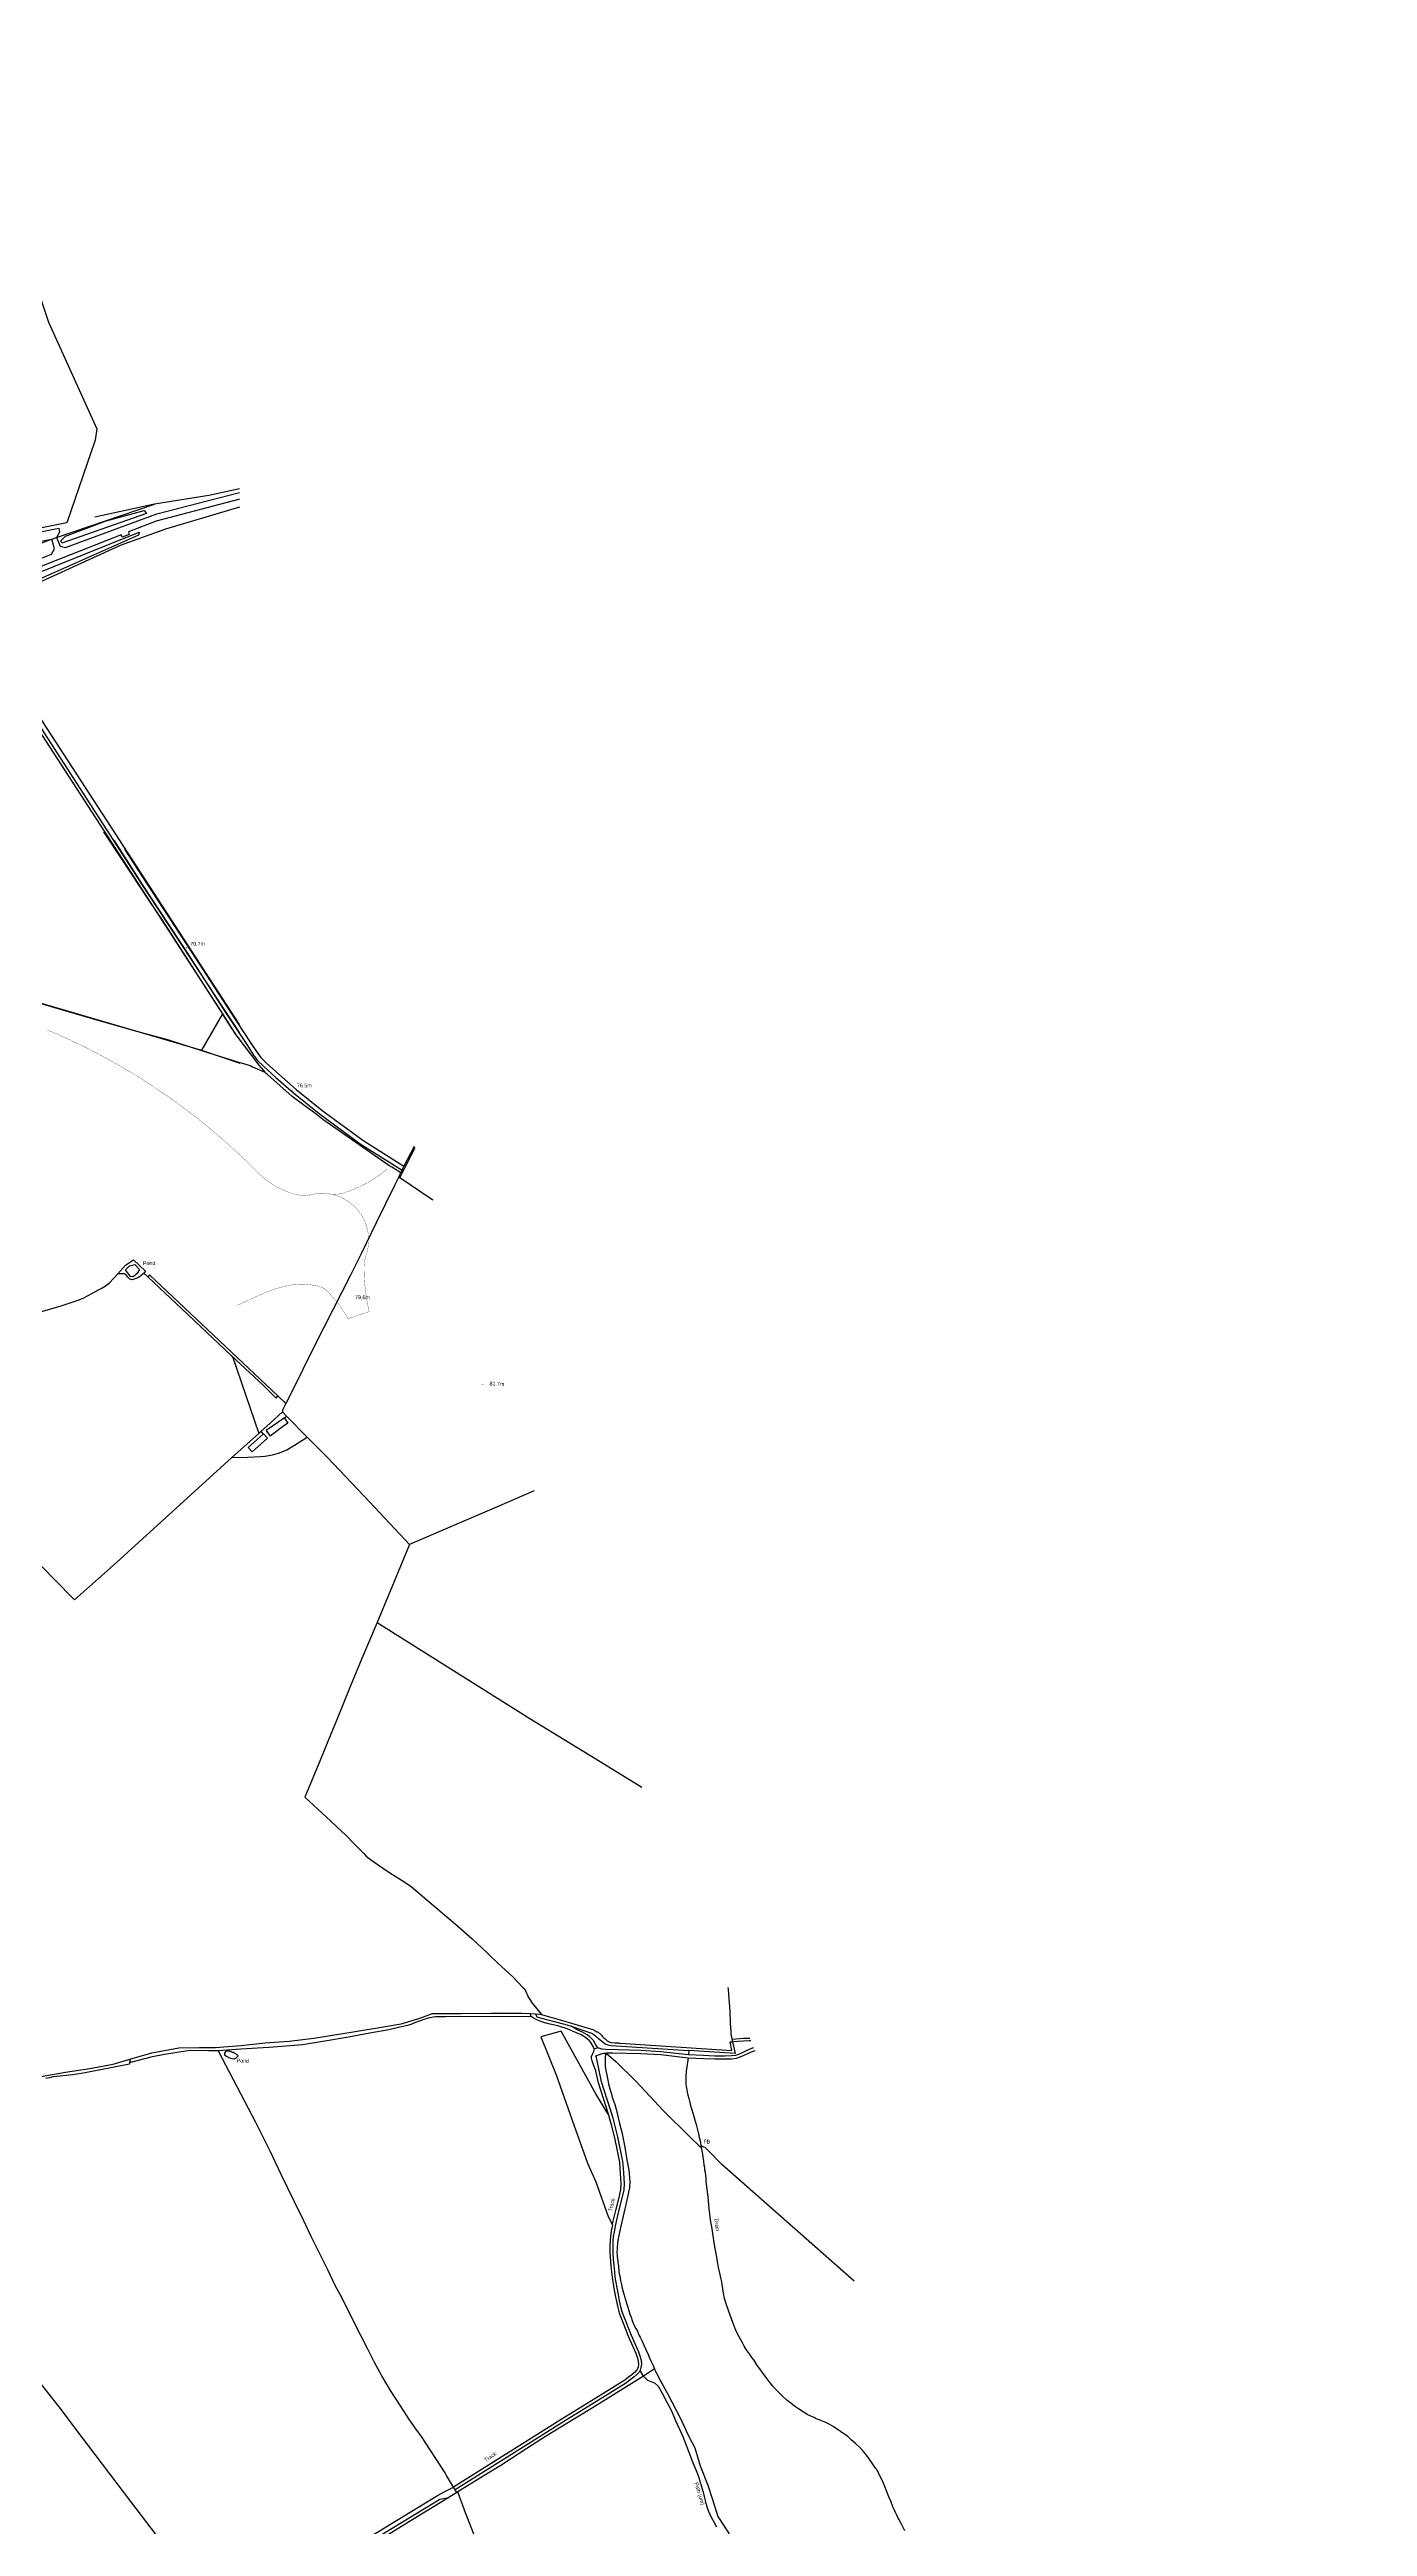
# Model space of a CAD drawing. Header units: millimetres. Extents: x 111502 to 977541, y 8702 to 1044108.
# Drawn here: x 489569 to 490609, y 241929 to 243882 of the extents above; entities that cross this region are included whole.
import ezdxf

# ---------------------------------------------------------------- set-up
doc = ezdxf.new("R2010")
doc.units = ezdxf.units.MM
doc.header["$LTSCALE"] = 0.25
doc.linetypes.add('DASHED2', pattern=[9.525, 6.35, -3.175])
doc.layers.add('E HVSS As Laid HV', color=10, linetype='Continuous')
doc.layers.add('X HVSS Site Background', color=8, linetype='Continuous')
doc.styles.add('OS Master Map$1$Standard', font='txt')

# ---------------------------------------------------------------- blocks, each defined once
blk = doc.blocks.new('Gas OS')
at = {"layer": 'X HVSS Site Background'}
for points in [[(1209, 0.4), (1195.2, -99.3), (1193.5, -134.8), (1187.7, -170.4), (1180.5, -202.6), (1171.2, -231.6), (1162.9, -251.8), (1146.9, -279.5), (1175.1, -274.6), (1219.8, -263.4), (1282.6, -242.1), (1301.4, -235.2), (1219.1, -250.5), (1218, -244), (1308.5, -225.9), (1309, -229), (1306.5, -233.3), (1383.7, -207), (1336.8, -217.2)], [(1281.7, 0.4), (1288.5, -27.8), (1300.1, -63.5), (1338.4, -147.5), (1337.1, -156.6), (1314.7, -221.8), (1215.2, -241.4), (1162.9, -251.8)], [(1450.8, -194.8), (1426.7, -200.1), (1383.7, -207)], [(1450.8, -209.3), (1392.5, -226.8), (1356.7, -239.7), (1267.1, -280.7), (1262.5, -282.7), (1259.4, -284.1), (1254.5, -275.8), (1249.1, -274), (1201.6, -291.3), (1167.1, -299.2), (1138.3, -303.4), (1131.4, -306.1), (1126.3, -320.8), (1188.8, -310.4), (1233.8, -295.2), (1259.4, -284.1), (1268.2, -295.7), (1268.9, -299.3), (1265.9, -303.5), (1254, -312.5), (1252.7, -317), (1256.2, -314.4)], [(1450.8, -203.3), (1450.1, -203.4), (1385, -220.5), (1363.2, -228.9), (1363.9, -230.9), (1358.3, -233.1), (1357.6, -231.1), (1258.8, -270.1), (1249.1, -274)], [(1301.4, -235.2), (1302.8, -234.7), (1306.5, -233.3), (1309.4, -240), (1313.7, -241.1), (1385.6, -214.5), (1450.8, -197.7)], [(1167.5, -301.4), (1131.4, -306.1), (1129.3, -306.4), (1127.1, -306.6), (1131.9, -295.8), (1134.2, -295.5), (1138.8, -295.1), (1140.5, -297.3), (1190.7, -287.8), (1239.2, -271.6), (1302.7, -246.4), (1304.9, -242.2), (1302.8, -234.7)], [(1450.9, -617.2), (1261.2, -326), (1256.2, -314.4), (1269.3, -304.9)], [(1450.9, -623.6), (1374.1, -506.8), (1258.3, -327.8), (1252.7, -317), (1249.6, -319.2), (1437.4, -608.7)], [(874.8, -661.7), (905.5, -635.1), (938.1, -602.5), (960.4, -577.6), (1007.7, -517.9), (1085.1, -539.2), (1420.9, -637.6), (1451, -647.7)], [(1451, -629), (1448, -625.2), (1437.4, -608.7), (1420.9, -637.6)]]:
    blk.add_lwpolyline(points, dxfattribs=at)
for points in [[(1377.5, -214.4), (1310.8, -237.8), (1310, -236), (1313.7, -232.2), (1345.6, -220.1), (1375.7, -212.1)], [(1259.7, -274.1), (1371.6, -229), (1371.2, -231.5), (1262.4, -279.9)]]:
    blk.add_lwpolyline(points, close=True, dxfattribs=at)
at = {"layer": 'X HVSS Site Background', "const_width": 0.2, "flags": 128}
for points in [[(1299.2, -621.5), (1304, -623.5), (1309.2, -625.8), (1313.8, -627.9), (1317.4, -629.5), (1320.9, -631.2), (1326.3, -633.8), (1329.6, -635.4), (1334, -637.7), (1337.9, -639.7), (1341.9, -641.8), (1345.8, -643.9), (1351.2, -646.9), (1356.3, -649.7), (1360.6, -652.3), (1364.9, -654.8), (1369.9, -657.8), (1371.5, -658.9), (1375.3, -661.2), (1378.1, -663.1), (1380.6, -664.6), (1383.7, -666.7), (1385.8, -668.1), (1388.4, -669.9), (1391.1, -671.7), (1395.1, -674.5), (1398.8, -677.1), (1402.8, -680), (1406.7, -682.9), (1412, -686.9), (1415.4, -689.5), (1419.1, -692.4), (1424, -696.4), (1428.7, -700.2), (1432.9, -703.8), (1437.2, -707.5), (1442.4, -712.1), (1447.7, -716.9), (1452, -720.9), (1456.2, -724.9), (1460.2, -728.8), (1464.8, -733.4), (1465.8, -734.4), (1467.3, -735.9), (1468.5, -736.9), (1469.8, -738), (1471.7, -739.6), (1473.5, -740.9), (1475.3, -742.2), (1478, -743.9), (1480.4, -745.3), (1482.1, -746.2), (1484.3, -747.2), (1486.4, -748.2), (1488.6, -749.1), (1490.4, -749.7), (1492.8, -750.5), (1494.7, -751.1), (1495.9, -751.4), (1497.7, -751.8), (1498.8, -752), (1499.9, -752.2), (1500.8, -752.3), (1501.4, -752.3), (1502.1, -752.3), (1502.8, -752.3), (1503.4, -752.2), (1503.9, -752.2), (1504.3, -752.1), (1504.8, -752), (1505.1, -752), (1505.6, -751.9), (1506, -751.7), (1506.8, -751.5), (1507.4, -751.4), (1509.2, -751), (1511.2, -750.7), (1512.8, -750.5), (1514.8, -750.4), (1515.9, -750.4), (1517.9, -750.4), (1520, -750.6), (1521.7, -750.8), (1524.6, -751.4)], [(1524.6, -751.4), (1525.5, -751.3), (1526.8, -751.2), (1528, -751.1), (1529.6, -750.8), (1531, -750.5), (1532.5, -750.2), (1533.4, -749.9), (1535.9, -749.1), (1539.4, -747.8), (1541.8, -746.8), (1544.9, -745.5), (1547.1, -744.4), (1549.4, -743.2), (1551.3, -742.2), (1553.3, -741.1), (1557.2, -738.7), (1561, -736.1), (1564.1, -733.8), (1566.9, -731.5), (1567.4, -731.1)], [(1524.6, -751.4), (1524.6, -751.4), (1527.1, -752.1), (1529.2, -752.8), (1531, -753.6), (1533.3, -754.7), (1535.4, -755.9), (1538, -757.7), (1539.9, -759.3), (1541.5, -760.7), (1543.4, -762.7), (1544.7, -764.3), (1546.4, -766.5), (1547.5, -768.3), (1548.5, -770.2), (1549.4, -771.9), (1550.3, -774.2), (1551, -776.2), (1551.7, -778.5), (1552, -780.3), (1552.4, -782.2), (1552.5, -783.8), (1552.6, -785.2), (1552.7, -786.6), (1552.7, -788.1), (1552.6, -789.9), (1552.4, -791.4), (1552.3, -792.6), (1551.8, -795), (1551.4, -796.7), (1550.9, -798.5), (1550.6, -799.3), (1550.2, -800.8), (1549.9, -801.8), (1549.7, -802.9), (1549.5, -804.3), (1549.2, -806.5), (1549, -808.6), (1549, -810.6), (1549.1, -812.7), (1549.1, -814.5), (1549.3, -818.4), (1549.6, -821.6), (1550, -825.6), (1550.5, -829.6), (1551, -833.1), (1551.5, -835.8), (1552.2, -839.5), (1552.9, -842.4), (1553.2, -843.5)]]:
    blk.add_lwpolyline(points, dxfattribs=at)
blk.add_lwpolyline([(1448.9, -838.8), (1453.9, -836.5), (1458.9, -834.1), (1463.5, -832), (1467.1, -830.3), (1469.8, -829.1), (1473.3, -827.7), (1477.1, -826.3), (1481.1, -825.1), (1484.8, -824.1), (1487.7, -823.4), (1491.5, -822.7), (1494.6, -822.2), (1497.3, -822), (1499.8, -821.9), (1502.2, -822), (1505, -822.3), (1507.3, -822.6), (1509.6, -822.8), (1511.2, -823), (1513.5, -823.6), (1514.9, -824.1), (1516.2, -824.7), (1517.4, -825.4), (1518.7, -826.3), (1520.1, -827.6), (1521.9, -829.5), (1523.6, -831.3), (1525.9, -833.9), (1528.4, -836.9), (1530.5, -839.8), (1532.3, -842.3), (1533.6, -844.4), (1535.2, -846.9), (1536.3, -848.8, 0.35914), (1536.9, -849.1), (1553.2, -843.5)], format="xyb", dxfattribs=at)
blk = doc.blocks.new('OS Master Map$1$OSS17')
at = {"color": 8, "true_color": 0x707070, "const_width": 0.375, "flags": 128}
blk.add_lwpolyline([(0.188, 0), (0.181, 0.049), (0.162, 0.094), (0.133, 0.133), (0.094, 0.162), (0.049, 0.181), (0, 0.188), (-0.049, 0.181), (-0.094, 0.162), (-0.133, 0.133), (-0.162, 0.094), (-0.181, 0.049), (-0.188, 0), (-0.181, -0.049), (-0.162, -0.094), (-0.133, -0.133), (-0.094, -0.162), (-0.049, -0.181), (0, -0.188), (0.049, -0.181), (0.094, -0.162), (0.133, -0.133), (0.162, -0.094), (0.181, -0.049), (0.188, 0), (0.181, 0.049)], dxfattribs=at)
blk = doc.blocks.new('OS Master Map$1$OSS5')
at = {"color": 8, "true_color": 0x707070, "const_width": 0.174, "flags": 128}
blk.add_lwpolyline([(-0.5, 0), (0.5, 0)], dxfattribs=at)
blk = doc.blocks.new('OS Master Map$1$OSS15')
at = {"color": 8, "true_color": 0x707070, "const_width": 0.174, "flags": 128}
for points in [[(-0.775, 0), (0.775, 0)], [(0, -0.775), (0, 0.775)]]:
    blk.add_lwpolyline(points, dxfattribs=at)
blk = doc.blocks.new('OS Master Map$1$OSS2')
at = {"color": 8, "true_color": 0x707070, "const_width": 0.174, "flags": 128}
for points in [[(0.707, 0.707), (0, 0), (0.707, -0.707)], [(1.42, 0), (0, 0)]]:
    blk.add_lwpolyline(points, dxfattribs=at)
blk = doc.blocks.new('OS MAP 060722')
at = {"layer": 'X HVSS Site Background', "flags": 128}
for points in [[(801.1, 4138.9), (815.1, 4117.9), (815.1, 4117.9), (836.9, 4084.7), (836.9, 4084.7), (847.4, 4069.3), (847.4, 4069.3), (870.5, 4033.3), (870.5, 4033.3), (886.7, 4008.3), (886.7, 4008.3), (891.9, 4000.2), (891.9, 4000.2), (895, 3995.3)], [(809.3, 4132.2), (831.7, 4097.3), (831.7, 4097.3), (867.6, 4042.6), (867.6, 4042.6), (897.9, 3995.6), (897.9, 3995.6), (914.1, 3971.2), (914.1, 3971.2), (919.5, 3962.9), (919.5, 3962.9), (922.7, 3958.7), (922.7, 3958.7), (927.4, 3954.2), (927.4, 3954.2), (937.1, 3945.2), (937.1, 3945.2), (951.1, 3933.1), (951.1, 3933.1), (971.4, 3916.7), (971.4, 3916.7), (1003.6, 3893), (1003.6, 3893), (1036.6, 3872.1)], [(817.8, 4125.2), (834.5, 4099.1), (834.5, 4099.1), (870.4, 4044.4), (870.4, 4044.4), (900.7, 3997.5), (900.7, 3997.5), (916.9, 3973), (916.9, 3973), (922.3, 3964.9), (922.3, 3964.9), (925.3, 3961), (925.3, 3961), (929.7, 3956.6), (929.7, 3956.6), (939.4, 3947.8), (939.4, 3947.8), (953.2, 3935.7), (953.2, 3935.7), (973.5, 3919.4), (973.5, 3919.4), (1005.6, 3895.8), (1005.6, 3895.8), (1038.1, 3875.2)], [(750.9, 4003.8), (766.9, 3999), (766.9, 3999), (796.8, 3990.4), (796.8, 3990.4), (824.2, 3982.4), (824.2, 3982.4), (851.6, 3975.1), (851.6, 3975.1), (878.5, 3966.5)], [(895, 3995.3), (878.5, 3966.5)], [(895, 3995.3), (905.5, 3978.8), (905.5, 3978.8), (923.7, 3955), (923.7, 3955), (925.5, 3952.9), (925.5, 3952.9), (927.4, 3950.8), (927.4, 3950.8), (928.5, 3949.5)], [(878.5, 3966.5), (906.2, 3957.8), (906.2, 3957.8), (914.3, 3955.4), (914.3, 3955.4), (917.3, 3954.3), (917.3, 3954.3), (918.7, 3953.6), (918.7, 3953.6), (928.5, 3949.5)], [(1035.5, 3870), (1035, 3870.5), (1035, 3870.5), (1029.9, 3873.7), (1029.9, 3873.7), (1028.5, 3874.4), (1028.5, 3874.4), (1026.3, 3875.7), (1026.3, 3875.7), (974.1, 3912.2), (974.1, 3912.2), (967.6, 3917.4), (967.6, 3917.4), (962, 3921.4), (962, 3921.4), (958.2, 3924.2), (958.2, 3924.2), (950.1, 3930.3), (950.1, 3930.3), (930.5, 3947.5), (930.5, 3947.5), (929.6, 3948.3), (929.6, 3948.3), (928.5, 3949.5)], [(1046.6, 3889.7), (1038.5, 3873.7), (1038.5, 3873.7), (1034.8, 3866.4)], [(1046.3, 3890.8), (1038.1, 3875.2)], [(1034, 3866.9), (1030.9, 3860.5), (1030.9, 3860.5), (1016.2, 3830.6), (1016.2, 3830.6), (1004.4, 3806.2), (1004.4, 3806.2), (996.3, 3789.9), (996.3, 3789.9), (967.9, 3734.1), (967.9, 3734.1), (948.9, 3695.7), (948.9, 3695.7), (945.1, 3688.2)], [(1035.5, 3870), (1034, 3866.9)], [(1034, 3866.9), (1034.8, 3866.4)], [(1036.6, 3872.1), (1035.5, 3870)], [(1038.1, 3875.2), (1037.3, 3873.7), (1037.3, 3873.7), (1036.6, 3872.1)], [(1034.8, 3866.4), (1060.9, 3848.8)], [(743.3, 3758), (767.8, 3765.3), (767.8, 3765.3), (782, 3769.8), (782, 3769.8), (785.6, 3771.5), (785.6, 3771.5), (789.2, 3773.4), (789.2, 3773.4), (793.8, 3775.9), (793.8, 3775.9), (798.4, 3778.3), (798.4, 3778.3), (799.4, 3778.8), (799.4, 3778.8), (802.7, 3780.9), (802.7, 3780.9), (805.9, 3783.2), (805.9, 3783.2), (812.5, 3790.4)], [(812.5, 3790.4), (818.6, 3797.1), (818.6, 3797.1), (824.8, 3801.5), (824.8, 3801.5), (834.3, 3792.5), (834.3, 3792.5), (833, 3791)], [(833, 3791), (832.1, 3790.1), (832.1, 3790.1), (830.7, 3788.8), (830.7, 3788.8), (829.1, 3787.7), (829.1, 3787.7), (828.3, 3787.2), (828.3, 3787.2), (826.8, 3786.6), (826.8, 3786.6), (825.3, 3786.1), (825.3, 3786.1), (824.6, 3785.8), (824.6, 3785.8), (823.7, 3785.6), (823.7, 3785.6), (822.8, 3785.8), (822.8, 3785.8), (822, 3786.2), (822, 3786.2), (820.4, 3787.9), (820.4, 3787.9), (818.8, 3789.8), (818.8, 3789.8), (818.6, 3790), (818.6, 3790), (818, 3790.3), (818, 3790.3), (816.3, 3790.3), (816.3, 3790.3), (812.5, 3790.4)], [(825.8, 3797.8), (829.5, 3793.7), (829.5, 3793.7), (829.1, 3793), (829.1, 3793), (828.9, 3792.5), (828.9, 3792.5), (828.1, 3791.1), (828.1, 3791.1), (827.4, 3790.4), (827.4, 3790.4), (826.7, 3789.8), (826.7, 3789.8), (825.9, 3789.1), (825.9, 3789.1), (824.9, 3788.4), (824.9, 3788.4), (824.6, 3788.3), (824.6, 3788.3), (824.1, 3788.1), (824.1, 3788.1), (822.6, 3788.3), (822.6, 3788.3), (818.6, 3793.6), (818.6, 3793.6), (821.7, 3796.6), (821.7, 3796.6), (825.8, 3797.8)], [(833, 3791), (836.1, 3788.1)], [(938.6, 3694.3), (837.4, 3789.6), (837.4, 3789.6), (836.1, 3788.1)], [(836.1, 3788.1), (867.8, 3758.4), (867.8, 3758.4), (902, 3726), (902, 3726), (902.8, 3725.2)], [(902.8, 3725.2), (905.9, 3722.4), (905.9, 3722.4), (927.1, 3702.6), (927.1, 3702.6), (937.3, 3692.5), (937.3, 3692.5), (938.6, 3694.3)], [(902.8, 3725.2), (923.6, 3664.6)], [(945.1, 3688.2), (938.6, 3694.3)], [(925.2, 3666), (932.5, 3672.6), (932.5, 3672.6), (942.4, 3681.5)], [(943.9, 3676.7), (943.6, 3676.5), (943.6, 3676.5), (929.5, 3666.9), (929.5, 3666.9), (932.6, 3662.4)], [(945.1, 3688.2), (942.4, 3682.9), (942.4, 3682.9), (942.4, 3681.5)], [(942.4, 3681.5), (945.9, 3678)], [(943.9, 3676.7), (946.5, 3672.6), (946.5, 3672.6), (942.4, 3669.9)], [(945.9, 3678), (943.9, 3676.7)], [(945.9, 3678), (961.9, 3661.7)], [(902.5, 3645.7), (923.6, 3664.6)], [(902.5, 3645.7), (914.8, 3645.8), (914.8, 3645.8), (919.9, 3646), (919.9, 3646), (924.9, 3646.4), (924.9, 3646.4), (928.3, 3646.6), (928.3, 3646.6), (931.5, 3647.1), (931.5, 3647.1), (935.5, 3647.9), (935.5, 3647.9), (939.3, 3649), (939.3, 3649), (942.7, 3650.3), (942.7, 3650.3), (945.9, 3651.7), (945.9, 3651.7), (951.7, 3655.2), (951.7, 3655.2), (961.9, 3661.7)], [(927.1, 3664.1), (927.3, 3664.3), (927.3, 3664.3), (930.4, 3660.8), (930.4, 3660.8), (918.4, 3650.1), (918.4, 3650.1), (915.3, 3653.6), (915.3, 3653.6), (927.1, 3664.1)], [(923.6, 3664.6), (925.2, 3666)], [(925.2, 3666), (927.1, 3664.1)], [(942.4, 3669.9), (932.6, 3662.4)], [(961.9, 3661.7), (977.8, 3645.6), (977.8, 3645.6), (1011.3, 3610.4), (1011.3, 3610.4), (1042.4, 3577.1)], [(742.3, 3570.1), (762.5, 3549.4), (762.5, 3549.4), (778.3, 3533.3), (778.3, 3533.3), (811.4, 3562.8), (811.4, 3562.8), (902.5, 3645.7)], [(1140.8, 3619.2), (1111, 3606.5), (1111, 3606.5), (1074.2, 3590.7), (1074.2, 3590.7), (1042.4, 3577.1)], [(1042.4, 3577.1), (1016.9, 3515.4)], [(1016.9, 3515.4), (1016.2, 3513.9), (1016.2, 3513.9), (1016.2, 3513.7), (1016.2, 3513.7), (1005, 3487.1), (1005, 3487.1), (996, 3465.5), (996, 3465.5), (984.4, 3436.9), (984.4, 3436.9), (978.5, 3423), (978.5, 3423), (972.4, 3407.6), (972.4, 3407.6), (959.9, 3377.8), (959.9, 3377.8), (980.5, 3358.9), (980.5, 3358.9), (985.1, 3354.5), (985.1, 3354.5), (992.3, 3347.8), (992.3, 3347.8), (999.1, 3340.8), (999.1, 3340.8), (1002.7, 3337), (1002.7, 3337), (1006.4, 3333.3), (1006.4, 3333.3), (1008.4, 3331.4), (1008.4, 3331.4), (1010.6, 3329.5), (1010.6, 3329.5), (1016.9, 3325), (1016.9, 3325), (1027.1, 3318.1), (1027.1, 3318.1), (1038.8, 3310.8), (1038.8, 3310.8), (1043.8, 3307.3), (1043.8, 3307.3), (1056.1, 3296.8), (1056.1, 3296.8), (1078.9, 3277.7), (1078.9, 3277.7), (1091.6, 3266.4), (1091.6, 3266.4), (1103.8, 3255.1), (1103.8, 3255.1), (1106.7, 3252.3), (1106.7, 3252.3), (1115.4, 3244.1), (1115.4, 3244.1), (1123.8, 3236.3), (1123.8, 3236.3), (1132.1, 3227.6), (1132.1, 3227.6), (1133.4, 3226.3), (1133.4, 3226.3), (1134.3, 3224.7), (1134.3, 3224.7), (1134.6, 3224.1), (1134.6, 3224.1), (1134.9, 3223.4), (1134.9, 3223.4), (1135.5, 3221.8), (1135.5, 3221.8), (1135.5, 3221.2), (1135.5, 3221.2), (1139.3, 3215.4), (1139.3, 3215.4), (1146.6, 3206.4)], [(1016.9, 3515.4), (1137.5, 3439.9), (1137.5, 3439.9), (1169.3, 3420.4), (1169.3, 3420.4), (1189.4, 3408), (1189.4, 3408), (1225.8, 3385.7)], [(1293.6, 3227.8), (1293.7, 3226.4), (1293.7, 3226.4), (1294.1, 3222.3), (1294.1, 3222.3), (1294.8, 3212.5), (1294.8, 3212.5), (1295, 3209.4), (1295, 3209.4), (1295.2, 3206.4), (1295.2, 3206.4), (1295.3, 3202.8), (1295.3, 3202.8), (1295.5, 3199.3), (1295.5, 3199.3), (1295.9, 3193.3), (1295.9, 3193.3), (1295.9, 3192.1), (1295.9, 3192.1), (1296, 3190.8), (1296, 3190.8), (1296.4, 3189), (1296.4, 3189), (1296.8, 3186.9)], [(822, 3171.2), (839.3, 3176.3), (839.3, 3176.3), (860.5, 3180.3), (860.5, 3180.3), (876.6, 3180.5), (876.6, 3180.5), (889.6, 3180.4), (889.6, 3180.4), (909.5, 3182), (909.5, 3182), (928.7, 3184), (928.7, 3184), (947.5, 3185.5), (947.5, 3185.5), (967.1, 3187.7), (967.1, 3187.7), (998, 3192.8), (998, 3192.8), (1021.9, 3196.6), (1021.9, 3196.6), (1036, 3199.2), (1036, 3199.2), (1049.9, 3203.4), (1049.9, 3203.4), (1058.6, 3206.5), (1058.6, 3206.5), (1060.4, 3207.2), (1060.4, 3207.2), (1083.2, 3207.2), (1083.2, 3207.2), (1106.8, 3207.5), (1106.8, 3207.5), (1131.2, 3207.5), (1131.2, 3207.5), (1137.7, 3207.2)], [(891.7, 3178.2), (909.5, 3179.4), (909.5, 3179.4), (931.6, 3180.7), (931.6, 3180.7), (951.9, 3182.3), (951.9, 3182.3), (958, 3182.7), (958, 3182.7), (975.8, 3185.8), (975.8, 3185.8), (994.5, 3188.8), (994.5, 3188.8), (1011.3, 3192), (1011.3, 3192), (1026.2, 3194.7), (1026.2, 3194.7), (1038.4, 3197.5), (1038.4, 3197.5), (1041.2, 3198.1), (1041.2, 3198.1), (1043.8, 3198.9), (1043.8, 3198.9), (1047.4, 3200.4), (1047.4, 3200.4), (1051.1, 3201.8), (1051.1, 3201.8), (1054.8, 3203), (1054.8, 3203), (1058.5, 3204.1), (1058.5, 3204.1), (1058.9, 3204.1), (1058.9, 3204.1), (1061.2, 3204.5), (1061.2, 3204.5), (1063.4, 3204.8), (1063.4, 3204.8), (1071, 3204.9), (1071, 3204.9), (1113.8, 3205.1), (1113.8, 3205.1), (1138.4, 3205)], [(1137.7, 3207.2), (1141.5, 3207), (1141.5, 3207), (1141.9, 3207)], [(1138.4, 3205), (1137.7, 3207.2)], [(1188.1, 3179.3), (1187.3, 3181.3), (1187.3, 3181.3), (1185.6, 3184.4), (1185.6, 3184.4), (1184.4, 3185.8), (1184.4, 3185.8), (1182.9, 3187.1), (1182.9, 3187.1), (1181.2, 3188.3), (1181.2, 3188.3), (1177.8, 3190.3), (1177.8, 3190.3), (1174.3, 3191.9), (1174.3, 3191.9), (1166.9, 3195.2), (1166.9, 3195.2), (1159.6, 3197.5), (1159.6, 3197.5), (1155.9, 3198.2), (1155.9, 3198.2), (1152.1, 3199.1), (1152.1, 3199.1), (1149.1, 3199.8), (1149.1, 3199.8), (1146.9, 3200.7), (1146.9, 3200.7), (1142.9, 3202.2), (1142.9, 3202.2), (1140, 3203.8), (1140, 3203.8), (1138.4, 3205)], [(1141.9, 3207), (1145, 3206.6), (1145, 3206.6), (1146.6, 3206.4)], [(1141.9, 3207), (1142.9, 3204.7)], [(1142.9, 3204.7), (1145.6, 3203.9), (1145.6, 3203.9), (1164.7, 3198.9), (1164.7, 3198.9), (1170, 3197.3)], [(1146.6, 3206.4), (1147.3, 3206.3), (1147.3, 3206.3), (1163.2, 3201.8), (1163.2, 3201.8), (1180.9, 3196.5), (1180.9, 3196.5), (1187, 3194.5), (1187, 3194.5), (1189.4, 3193.3), (1189.4, 3193.3), (1190.3, 3192.9), (1190.3, 3192.9), (1190.8, 3192.7), (1190.8, 3192.7), (1191.2, 3192.4), (1191.2, 3192.4), (1191.5, 3192.2), (1191.5, 3192.2), (1192, 3191.8), (1192, 3191.8), (1192.5, 3191.6), (1192.5, 3191.6), (1192.9, 3191.1), (1192.9, 3191.1), (1193.4, 3190.6), (1193.4, 3190.6), (1194, 3190.1), (1194, 3190.1), (1194.5, 3189.5), (1194.5, 3189.5), (1196.1, 3187.7), (1196.1, 3187.7), (1196.9, 3187.2), (1196.9, 3187.2), (1197.6, 3186.5), (1197.6, 3186.5), (1198.5, 3185.7), (1198.5, 3185.7), (1200.5, 3184.6), (1200.5, 3184.6), (1201.3, 3184.4), (1201.3, 3184.4), (1204.4, 3184.1), (1204.4, 3184.1), (1207.3, 3184), (1207.3, 3184), (1207.8, 3183.9), (1207.8, 3183.9), (1208.7, 3183.8), (1208.7, 3183.8), (1296.8, 3178.1), (1296.8, 3178.1), (1295.5, 3184.8), (1295.5, 3184.8), (1297, 3184.9), (1297, 3184.9), (1297.3, 3184.9)], [(1199.4, 3127.8), (1199.3, 3127.9), (1199.3, 3127.9), (1189.4, 3143.8), (1189.4, 3143.8), (1162.1, 3193.4), (1162.1, 3193.4), (1146.2, 3188.9)], [(1146.2, 3188.9), (1158.1, 3158.9), (1158.1, 3158.9), (1170.7, 3123.2), (1170.7, 3123.2), (1182.9, 3089.2), (1182.9, 3089.2), (1189.4, 3074.4), (1189.4, 3074.4), (1199.3, 3047.2), (1199.3, 3047.2), (1202.5, 3040.5)], [(1191.3, 3180.2), (1189.4, 3182.2), (1189.4, 3182.2), (1188.7, 3184), (1188.7, 3184), (1187.7, 3185.9), (1187.7, 3185.9), (1186.1, 3187.6), (1186.1, 3187.6), (1184.5, 3189), (1184.5, 3189), (1182.6, 3190.4), (1182.6, 3190.4), (1179, 3192.5), (1179, 3192.5), (1175.3, 3194.2), (1175.3, 3194.2), (1170, 3197.3)], [(1170, 3197.3), (1186.9, 3191.4), (1186.9, 3191.4), (1189.4, 3189.3), (1189.4, 3189.3), (1190, 3188.9), (1190, 3188.9), (1190.8, 3188.2), (1190.8, 3188.2), (1191.5, 3187.5), (1191.5, 3187.5), (1192.7, 3186.7), (1192.7, 3186.7), (1193.8, 3185.7), (1193.8, 3185.7), (1195.1, 3184.6), (1195.1, 3184.6), (1196.8, 3183.3), (1196.8, 3183.3), (1198.8, 3182.6), (1198.8, 3182.6), (1201.5, 3182.1), (1201.5, 3182.1), (1205.4, 3181.8), (1205.4, 3181.8), (1262.8, 3178.1)], [(1297.3, 3184.9), (1299.2, 3175.7), (1299.2, 3175.7), (1262.8, 3178.1)], [(1296.8, 3186.9), (1306, 3187.7), (1306, 3187.7), (1309.9, 3187.7), (1309.9, 3187.7), (1310.9, 3187.7)], [(1296.8, 3186.9), (1297.3, 3184.9)], [(1311.7, 3185.8), (1310.3, 3185.8), (1310.3, 3185.8), (1297.3, 3184.9)], [(752.1, 3157.7), (771.1, 3161), (771.1, 3161), (790.5, 3163.8), (790.5, 3163.8), (808.8, 3167.4), (808.8, 3167.4), (819.3, 3170.5), (819.3, 3170.5), (821.9, 3171.2), (821.9, 3171.2), (822, 3171.2)], [(822, 3170.5), (821.8, 3167.4), (821.8, 3167.4), (786.8, 3160.5), (786.8, 3160.5), (776.9, 3158.8), (776.9, 3158.8), (761.6, 3157.2), (761.6, 3157.2), (758.7, 3156.6), (758.7, 3156.6), (755.8, 3155.9)], [(822, 3170.5), (822.7, 3168.9), (822.7, 3168.9), (839.8, 3173.3), (839.8, 3173.3), (849.4, 3175.1), (849.4, 3175.1), (865.9, 3177.8), (865.9, 3177.8), (869.9, 3178.3), (869.9, 3178.3), (884.1, 3178.2), (884.1, 3178.2), (891.7, 3178.2)], [(822, 3171.2), (822, 3170.5)], [(1071.8, 2842.9), (1070.5, 2845), (1070.5, 2845), (1051.9, 2873.7), (1051.9, 2873.7), (1047.4, 2879.8), (1047.4, 2879.8), (1042.4, 2886.9), (1042.4, 2886.9), (1035.3, 2897.8), (1035.3, 2897.8), (1027.6, 2909.9), (1027.6, 2909.9), (1020.8, 2921.5), (1020.8, 2921.5), (1014.9, 2932.2), (1014.9, 2932.2), (1009.6, 2942.6), (1009.6, 2942.6), (1004.1, 2953.3), (1004.1, 2953.3), (994.5, 2972.6), (994.5, 2972.6), (989.5, 2982.8), (989.5, 2982.8), (984.2, 2992.4), (984.2, 2992.4), (978.1, 3005.1), (978.1, 3005.1), (972, 3017.3), (972, 3017.3), (965, 3031.5), (965, 3031.5), (958.9, 3044.2), (958.9, 3044.2), (951.5, 3059.3), (951.5, 3059.3), (941.6, 3079.7), (941.6, 3079.7), (932.5, 3098.8), (932.5, 3098.8), (921.2, 3121.2), (921.2, 3121.2), (900.9, 3160.4), (900.9, 3160.4), (891.7, 3178.2)], [(907.3, 3173.8), (906.7, 3174.4), (906.7, 3174.4), (906, 3174.9), (906, 3174.9), (905.5, 3175.4), (905.5, 3175.4), (904.9, 3175.8), (904.9, 3175.8), (904.4, 3176), (904.4, 3176), (904, 3176.4), (904, 3176.4), (903, 3176.6), (903, 3176.6), (900.1, 3177.7), (900.1, 3177.7), (899.4, 3177.6), (899.4, 3177.6), (898.6, 3177.5), (898.6, 3177.5), (898, 3177.4), (898, 3177.4), (897.3, 3177.4), (897.3, 3177.4), (896.5, 3175.9), (896.5, 3175.9), (896.5, 3175.2), (896.5, 3175.2), (896.9, 3174.5), (896.9, 3174.5), (898.1, 3173.7), (898.1, 3173.7), (900.1, 3172.6), (900.1, 3172.6), (902.3, 3171.8), (902.3, 3171.8), (904.4, 3171.4), (904.4, 3171.4), (905.5, 3171.9), (905.5, 3171.9), (906.7, 3173.2), (906.7, 3173.2), (907.3, 3173.8)], [(1199.4, 3127.8), (1191.5, 3152.7), (1191.5, 3152.7), (1189.4, 3162), (1189.4, 3162), (1187.7, 3166.8), (1187.7, 3166.8), (1186.6, 3169.9), (1186.6, 3169.9), (1186.1, 3172), (1186.1, 3172), (1186.1, 3173.3), (1186.1, 3173.3), (1186.7, 3175.1), (1186.7, 3175.1), (1187.8, 3177.2), (1187.8, 3177.2), (1188.1, 3178.3), (1188.1, 3178.3), (1188.1, 3179.3)], [(1191.3, 3180.2), (1189.4, 3179.6), (1189.4, 3179.6), (1188.1, 3179.3)], [(1224.5, 2925.9), (1224.6, 2926.1), (1224.6, 2926.1), (1225.3, 2928.2), (1225.3, 2928.2), (1225.6, 2930.8), (1225.6, 2930.8), (1225.4, 2933.6), (1225.4, 2933.6), (1224.8, 2936.3), (1224.8, 2936.3), (1223.3, 2940.3), (1223.3, 2940.3), (1217.6, 2953.3), (1217.6, 2953.3), (1211.5, 2968.6), (1211.5, 2968.6), (1210.2, 2972), (1210.2, 2972), (1209.2, 2976), (1209.2, 2976), (1208.2, 2980.7), (1208.2, 2980.7), (1207.2, 2985.5), (1207.2, 2985.5), (1206.2, 2991), (1206.2, 2991), (1204.8, 2999.4), (1204.8, 2999.4), (1204.3, 3003.6), (1204.3, 3003.6), (1203.8, 3008.8), (1203.8, 3008.8), (1203.5, 3013.4), (1203.5, 3013.4), (1203.1, 3018.4), (1203.1, 3018.4), (1203.1, 3023.9), (1203.1, 3023.9), (1203.2, 3028.2), (1203.2, 3028.2), (1203.5, 3031.3), (1203.5, 3031.3), (1204.1, 3035.2), (1204.1, 3035.2), (1205.1, 3040.8), (1205.1, 3040.8), (1207.6, 3051.3), (1207.6, 3051.3), (1210.6, 3062.7), (1210.6, 3062.7), (1211.7, 3068.2), (1211.7, 3068.2), (1212, 3072.9), (1212, 3072.9), (1211.5, 3081.5), (1211.5, 3081.5), (1211.2, 3085.2), (1211.2, 3085.2), (1210.8, 3090.5), (1210.8, 3090.5), (1206.8, 3109.9), (1206.8, 3109.9), (1203.1, 3124.7), (1203.1, 3124.7), (1193.9, 3153.3), (1193.9, 3153.3), (1189.9, 3172.5), (1189.9, 3172.5), (1189.5, 3173.8), (1189.5, 3173.8), (1192.4, 3175), (1192.4, 3175), (1194.4, 3175.6), (1194.4, 3175.6), (1195.8, 3175.9), (1195.8, 3175.9), (1197.5, 3176.1)], [(1191.3, 3180.2), (1194.3, 3179.5), (1194.3, 3179.5), (1197.4, 3179.2), (1197.4, 3179.2), (1225.1, 3178.3), (1225.1, 3178.3), (1240.8, 3177.3), (1240.8, 3177.3), (1262.5, 3174.8)], [(1197, 3174.4), (1196.7, 3173), (1196.7, 3173), (1196.7, 3168.5), (1196.7, 3168.5), (1196.9, 3165.6), (1196.9, 3165.6), (1197.4, 3162.2), (1197.4, 3162.2), (1198.1, 3158.8), (1198.1, 3158.8), (1199.5, 3151.8), (1199.5, 3151.8), (1200.5, 3147.8), (1200.5, 3147.8), (1201.7, 3143.8), (1201.7, 3143.8), (1202.4, 3141.4), (1202.4, 3141.4), (1203, 3139.1), (1203, 3139.1), (1204.3, 3135.4), (1204.3, 3135.4), (1205.5, 3131.7), (1205.5, 3131.7), (1206.9, 3126.2), (1206.9, 3126.2), (1208.1, 3120.6), (1208.1, 3120.6), (1209.1, 3116.6), (1209.1, 3116.6), (1210.1, 3112.7), (1210.1, 3112.7), (1211.3, 3107.2), (1211.3, 3107.2), (1212.4, 3101.9), (1212.4, 3101.9), (1214, 3091.9), (1214, 3091.9), (1215.4, 3083.7), (1215.4, 3083.7), (1215.8, 3080.8), (1215.8, 3080.8), (1216.2, 3074.4), (1216.2, 3074.4), (1216.1, 3070.3), (1216.1, 3070.3), (1215.9, 3069.3), (1215.9, 3069.3), (1215.8, 3068.8), (1215.8, 3068.8), (1215.5, 3067.7), (1215.5, 3067.7), (1214.7, 3063.8), (1214.7, 3063.8), (1213.3, 3057.9), (1213.3, 3057.9), (1213, 3056.3), (1213, 3056.3), (1212.3, 3053.3), (1212.3, 3053.3), (1209.1, 3039.5), (1209.1, 3039.5), (1206.8, 3028.5), (1206.8, 3028.5), (1206.7, 3028), (1206.7, 3028), (1206.7, 3027.6), (1206.7, 3027.6), (1206.7, 3027.1), (1206.7, 3027.1), (1206.6, 3026.7), (1206.6, 3026.7), (1206.6, 3026.1), (1206.6, 3026.1), (1206.6, 3025.6), (1206.6, 3025.6), (1206.4, 3023.3), (1206.4, 3023.3), (1206.3, 3022.4), (1206.3, 3022.4), (1206.3, 3022.1), (1206.3, 3022.1), (1206.3, 3021.9), (1206.3, 3021.9), (1206.2, 3021.1), (1206.2, 3021.1), (1206.1, 3019.1), (1206.1, 3019.1), (1206.1, 3018.5), (1206.1, 3018.5), (1206.3, 3016.9), (1206.3, 3016.9), (1206.3, 3016.4), (1206.3, 3016.4), (1206.4, 3015.8), (1206.4, 3015.8), (1206.4, 3015.3), (1206.4, 3015.3), (1206.5, 3014.2), (1206.5, 3014.2), (1206.6, 3013.6), (1206.6, 3013.6), (1206.6, 3013.2), (1206.6, 3013.2), (1206.7, 3012.8), (1206.7, 3012.8), (1206.8, 3011.8), (1206.8, 3011.8), (1206.9, 3010.8), (1206.9, 3010.8), (1207, 3009.9), (1207, 3009.9), (1207.2, 3007.7), (1207.2, 3007.7), (1207.6, 3003.9), (1207.6, 3003.9), (1207.9, 3002), (1207.9, 3002), (1208.3, 3000.3), (1208.3, 3000.3), (1208.7, 2998.5), (1208.7, 2998.5), (1209, 2996.8), (1209, 2996.8), (1209.4, 2994.7), (1209.4, 2994.7), (1210.2, 2990.7), (1210.2, 2990.7), (1211.2, 2986.9), (1211.2, 2986.9), (1211.7, 2985.2), (1211.7, 2985.2), (1212, 2984.1), (1212, 2984.1), (1212.4, 2983), (1212.4, 2983), (1212.8, 2981.8), (1212.8, 2981.8), (1213.1, 2980.6), (1213.1, 2980.6), (1213.9, 2978.1), (1213.9, 2978.1), (1214.7, 2975.6), (1214.7, 2975.6), (1216.3, 2970.2), (1216.3, 2970.2), (1217.2, 2967.7), (1217.2, 2967.7), (1218.1, 2965.1), (1218.1, 2965.1), (1218.9, 2963), (1218.9, 2963), (1219.9, 2960.8), (1219.9, 2960.8), (1221, 2958.8), (1221, 2958.8), (1222.2, 2956.8), (1222.2, 2956.8), (1222.6, 2956), (1222.6, 2956), (1222.9, 2955.1), (1222.9, 2955.1), (1223.6, 2953.5), (1223.6, 2953.5), (1224.3, 2952), (1224.3, 2952), (1225.6, 2949.5), (1225.6, 2949.5), (1226.9, 2947.1), (1226.9, 2947.1), (1229.5, 2941.1), (1229.5, 2941.1), (1230.6, 2938.7), (1230.6, 2938.7), (1231.5, 2936.2), (1231.5, 2936.2), (1233.1, 2933), (1233.1, 2933), (1234.6, 2929.8), (1234.6, 2929.8), (1235.7, 2927)], [(1197, 3174.4), (1197.5, 3176.1)], [(1197.5, 3176.1), (1198.1, 3176.2), (1198.1, 3176.2), (1199.5, 3176.2), (1199.5, 3176.2), (1202.6, 3176.2), (1202.6, 3176.2), (1225, 3175.8), (1225, 3175.8), (1240.6, 3174.8), (1240.6, 3174.8), (1262.2, 3172.3)], [(1197.5, 3176.1), (1205.1, 3169.4), (1205.1, 3169.4), (1221.1, 3153.8), (1221.1, 3153.8), (1242.8, 3130.4), (1242.8, 3130.4), (1263.5, 3109.9), (1263.5, 3109.9), (1271.6, 3102.1)], [(1262.2, 3172.3), (1261.3, 3165.3), (1261.3, 3165.3), (1260.7, 3161.7), (1260.7, 3161.7), (1260.6, 3160.3), (1260.6, 3160.3), (1260.5, 3158.8), (1260.5, 3158.8), (1260.4, 3157.2), (1260.4, 3157.2), (1260.3, 3155.7), (1260.3, 3155.7), (1260.3, 3154.2), (1260.3, 3154.2), (1260.4, 3152.8), (1260.4, 3152.8), (1260.5, 3151.2), (1260.5, 3151.2), (1260.8, 3149.6), (1260.8, 3149.6), (1261.2, 3147.4), (1261.2, 3147.4), (1261.5, 3145.1), (1261.5, 3145.1), (1262.1, 3142.8), (1262.1, 3142.8), (1262.8, 3140.3), (1262.8, 3140.3), (1263.3, 3138.1), (1263.3, 3138.1), (1263.8, 3135.8), (1263.8, 3135.8), (1265.2, 3131.4), (1265.2, 3131.4), (1266.2, 3127.8), (1266.2, 3127.8), (1267.3, 3124.2), (1267.3, 3124.2), (1268.6, 3119.8), (1268.6, 3119.8), (1269.7, 3115.4), (1269.7, 3115.4), (1270.4, 3112.5), (1270.4, 3112.5), (1271, 3109.5), (1271, 3109.5), (1271.6, 3107), (1271.6, 3107), (1272.1, 3104.7), (1272.1, 3104.7), (1272.3, 3103.4), (1272.3, 3103.4), (1272.5, 3102.6)], [(1262.2, 3172.3), (1274.3, 3171.8), (1274.3, 3171.8), (1283.4, 3171.4), (1283.4, 3171.4), (1291.2, 3171.4), (1291.2, 3171.4), (1296.5, 3171.5), (1296.5, 3171.5), (1300.4, 3172), (1300.4, 3172), (1303.2, 3173), (1303.2, 3173), (1306.5, 3174.4), (1306.5, 3174.4), (1309.9, 3176.1), (1309.9, 3176.1), (1313.5, 3177.6), (1313.5, 3177.6), (1315, 3178.2)], [(1262.5, 3174.8), (1274.4, 3174.3), (1274.4, 3174.3), (1283.4, 3173.9), (1283.4, 3173.9), (1291.2, 3173.9), (1291.2, 3173.9), (1296.3, 3174), (1296.3, 3174), (1299.8, 3174.5), (1299.8, 3174.5), (1302.3, 3175.3), (1302.3, 3175.3), (1305.5, 3176.7), (1305.5, 3176.7), (1308.9, 3178.4), (1308.9, 3178.4), (1312.5, 3180), (1312.5, 3180), (1314, 3180.5)], [(1262.8, 3178.1), (1262.5, 3174.8)], [(1202.5, 3040.5), (1202.6, 3041.3), (1202.6, 3041.3), (1205.2, 3051.9), (1205.2, 3051.9), (1208.2, 3063.2), (1208.2, 3063.2), (1209.2, 3068.5), (1209.2, 3068.5), (1209.5, 3072.9), (1209.5, 3072.9), (1209, 3081.4), (1209, 3081.4), (1208.7, 3085), (1208.7, 3085), (1208.3, 3090.1), (1208.3, 3090.1), (1204.3, 3109.3), (1204.3, 3109.3), (1201.8, 3119.4), (1201.8, 3119.4), (1201.1, 3122.1), (1201.1, 3122.1), (1199.4, 3127.8)], [(642.3, 3113.5), (677.2, 3046), (677.2, 3046), (689.8, 3020.4), (689.8, 3020.4), (703.4, 2993.6), (703.4, 2993.6), (711.9, 2976.1), (711.9, 2976.1), (724.3, 2952.7), (724.3, 2952.7), (724.3, 2952.7), (724.3, 2952.7), (735.3, 2937.1), (735.3, 2937.1), (751.2, 2915.7), (751.2, 2915.7), (765.9, 2897.2), (765.9, 2897.2), (783.6, 2873.7), (783.6, 2873.7), (822.4, 2822.6), (822.4, 2822.6), (851.2, 2784.9)], [(1271.6, 3102.4), (1272.5, 3102.6)], [(1271.6, 3102.1), (1271.6, 3102.4)], [(1271.7, 3101.8), (1271.6, 3102.1)], [(1272.6, 3102), (1272.1, 3101.9), (1272.1, 3101.9), (1271.7, 3101.8)], [(1272.5, 3102.6), (1272.5, 3102.6), (1272.5, 3102.6), (1273.4, 3102.8)], [(1272.5, 3102.6), (1272.6, 3102.2), (1272.6, 3102.2), (1272.6, 3102)], [(1273.5, 3102.1), (1272.6, 3102)], [(1433, 2799.4), (1431.2, 2803.1), (1431.2, 2803.1), (1430.1, 2805.1), (1430.1, 2805.1), (1428.7, 2808.1), (1428.7, 2808.1), (1427.9, 2809.4), (1427.9, 2809.4), (1426.9, 2811.7), (1426.9, 2811.7), (1425.8, 2813.9), (1425.8, 2813.9), (1424.7, 2816.2), (1424.7, 2816.2), (1423.6, 2818.4), (1423.6, 2818.4), (1422, 2822.8), (1422, 2822.8), (1420.6, 2826.3), (1420.6, 2826.3), (1416.3, 2837), (1416.3, 2837), (1413.6, 2842.5), (1413.6, 2842.5), (1410.7, 2847.9), (1410.7, 2847.9), (1410, 2848.9), (1410, 2848.9), (1406.9, 2853.5), (1406.9, 2853.5), (1403.7, 2858), (1403.7, 2858), (1400.7, 2861.7), (1400.7, 2861.7), (1397.6, 2865.2), (1397.6, 2865.2), (1394.3, 2868.2), (1394.3, 2868.2), (1390.9, 2871), (1390.9, 2871), (1388.2, 2873.7), (1388.2, 2873.7), (1376.5, 2881.6), (1376.5, 2881.6), (1374.7, 2882.8), (1374.7, 2882.8), (1372.8, 2883.8), (1372.8, 2883.8), (1370.8, 2884.8), (1370.8, 2884.8), (1368.6, 2885.7), (1368.6, 2885.7), (1366.3, 2886.5), (1366.3, 2886.5), (1363.3, 2887.7), (1363.3, 2887.7), (1362.4, 2888.2), (1362.4, 2888.2), (1361.5, 2888.6), (1361.5, 2888.6), (1359, 2889.8), (1359, 2889.8), (1356.5, 2890.9), (1356.5, 2890.9), (1352.9, 2893.1), (1352.9, 2893.1), (1349.3, 2895.5), (1349.3, 2895.5), (1346.2, 2897.6), (1346.2, 2897.6), (1343.2, 2899.9), (1343.2, 2899.9), (1340.1, 2902.5), (1340.1, 2902.5), (1337, 2905.3), (1337, 2905.3), (1334.2, 2907.9), (1334.2, 2907.9), (1331.4, 2910.7), (1331.4, 2910.7), (1329, 2913.4), (1329, 2913.4), (1326.9, 2916.1), (1326.9, 2916.1), (1322.9, 2921.3), (1322.9, 2921.3), (1316.4, 2930.3), (1316.4, 2930.3), (1314, 2934.1), (1314, 2934.1), (1312.5, 2936.1), (1312.5, 2936.1), (1311.1, 2938.1), (1311.1, 2938.1), (1309.5, 2940.3), (1309.5, 2940.3), (1308, 2942.4), (1308, 2942.4), (1306.5, 2944.9), (1306.5, 2944.9), (1305, 2947.6), (1305, 2947.6), (1302.5, 2952.2), (1302.5, 2952.2), (1300.2, 2956.9), (1300.2, 2956.9), (1298.2, 2961.5), (1298.2, 2961.5), (1296.3, 2966.4), (1296.3, 2966.4), (1294.2, 2972.3), (1294.2, 2972.3), (1292.3, 2978.3), (1292.3, 2978.3), (1291, 2982.5), (1291, 2982.5), (1290.1, 2986.8), (1290.1, 2986.8), (1289.5, 2990.2), (1289.5, 2990.2), (1289.2, 2993.5), (1289.2, 2993.5), (1288.8, 2995.6), (1288.8, 2995.6), (1288.3, 2997.8), (1288.3, 2997.8), (1287.3, 3002.4), (1287.3, 3002.4), (1286.3, 3006.9), (1286.3, 3006.9), (1285.4, 3011.8), (1285.4, 3011.8), (1284.6, 3016.6), (1284.6, 3016.6), (1283.4, 3023.4), (1283.4, 3023.4), (1282.2, 3030.1), (1282.2, 3030.1), (1281.1, 3037.4), (1281.1, 3037.4), (1280, 3044.6), (1280, 3044.6), (1278.8, 3053.6), (1278.8, 3053.6), (1277.9, 3062.6), (1277.9, 3062.6), (1277.2, 3068.8), (1277.2, 3068.8), (1276.5, 3074.9), (1276.5, 3074.9), (1276.4, 3077.4), (1276.4, 3077.4), (1276.2, 3079.8), (1276.2, 3079.8), (1275.8, 3081.8), (1275.8, 3081.8), (1275.5, 3083.7), (1275.5, 3083.7), (1275.3, 3085.7), (1275.3, 3085.7), (1275, 3087.6), (1275, 3087.6), (1274.5, 3090.8), (1274.5, 3090.8), (1274, 3094.1), (1274, 3094.1), (1273.7, 3096.4), (1273.7, 3096.4), (1273.3, 3098.7), (1273.3, 3098.7), (1273, 3100.5), (1273, 3100.5), (1272.8, 3101.2), (1272.8, 3101.2), (1272.6, 3102)], [(1273.5, 3102.4), (1273.4, 3102.8)], [(1393.2, 2996.1), (1359.8, 3025.7), (1359.8, 3025.7), (1288.9, 3088.3), (1288.9, 3088.3), (1277.7, 3099.6), (1277.7, 3099.6), (1275.6, 3101.5), (1275.6, 3101.5), (1274.7, 3101.9), (1274.7, 3101.9), (1273.5, 3102.4)], [(1273.5, 3102.1), (1273.5, 3102.4)], [(1202.5, 3040.5), (1201.6, 3035.6), (1201.6, 3035.6), (1201, 3031.6), (1201, 3031.6), (1200.7, 3028.3), (1200.7, 3028.3), (1200.6, 3023.9), (1200.6, 3023.9), (1200.6, 3018.3), (1200.6, 3018.3), (1201.3, 3008.5), (1201.3, 3008.5), (1201.8, 3003.3), (1201.8, 3003.3), (1202.3, 2999), (1202.3, 2999), (1203.7, 2990.6), (1203.7, 2990.6), (1204.7, 2985), (1204.7, 2985), (1205.8, 2980.1), (1205.8, 2980.1), (1206.8, 2975.5), (1206.8, 2975.5), (1207.8, 2971.3), (1207.8, 2971.3), (1209.1, 2967.7), (1209.1, 2967.7), (1215.3, 2952.3), (1215.3, 2952.3), (1221, 2939.4), (1221, 2939.4), (1222.4, 2935.6), (1222.4, 2935.6), (1222.9, 2933.2), (1222.9, 2933.2), (1223.1, 2930.8), (1223.1, 2930.8), (1222.9, 2928.7), (1222.9, 2928.7), (1222.2, 2927.1), (1222.2, 2927.1), (1221.6, 2926), (1221.6, 2926), (1220, 2924.2), (1220, 2924.2), (1217.9, 2922.4), (1217.9, 2922.4), (1215.1, 2920.4), (1215.1, 2920.4), (1212.2, 2918.2), (1212.2, 2918.2), (1189.4, 2904), (1189.4, 2904), (1162.2, 2887.1), (1162.2, 2887.1), (1140.8, 2873.7), (1140.8, 2873.7), (1077.1, 2833.8)], [(1224.5, 2925.9), (1223.8, 2924.9), (1223.8, 2924.9), (1223.5, 2924.5), (1223.5, 2924.5), (1221.8, 2922.5), (1221.8, 2922.5), (1219.5, 2920.4), (1219.5, 2920.4), (1216.6, 2918.3), (1216.6, 2918.3), (1213.6, 2916.1), (1213.6, 2916.1), (1189.4, 2901.2), (1189.4, 2901.2), (1163.5, 2885), (1163.5, 2885), (1145.6, 2873.7), (1145.6, 2873.7), (1078.5, 2831.8)], [(1227, 2921.4), (1189.4, 2898), (1189.4, 2898), (1149.7, 2873.7), (1149.7, 2873.7), (1135.1, 2864.3), (1135.1, 2864.3), (1114.5, 2851), (1114.5, 2851), (1101.9, 2843.2), (1101.9, 2843.2), (1088.3, 2834.8), (1088.3, 2834.8), (1080.6, 2830)], [(1227, 2921.4), (1224.5, 2925.9)], [(1235.7, 2927), (1227, 2921.4)], [(1227, 2921.4), (1230.1, 2918.2), (1230.1, 2918.2), (1232.7, 2917.1), (1232.7, 2917.1), (1235.7, 2916), (1235.7, 2916), (1238.5, 2913.4), (1238.5, 2913.4), (1242, 2907.5), (1242, 2907.5), (1245.5, 2900.9), (1245.5, 2900.9), (1249.1, 2893.9), (1249.1, 2893.9), (1252.1, 2886.9), (1252.1, 2886.9), (1258.1, 2873.7), (1258.1, 2873.7), (1266.3, 2852.4), (1266.3, 2852.4), (1268.6, 2847), (1268.6, 2847), (1270.3, 2842.1), (1270.3, 2842.1), (1271.7, 2837.8), (1271.7, 2837.8), (1274, 2829.8), (1274, 2829.8), (1275.2, 2825.4), (1275.2, 2825.4), (1276.3, 2821.2), (1276.3, 2821.2), (1277.2, 2817.6), (1277.2, 2817.6), (1278.6, 2814), (1278.6, 2814), (1280.4, 2810.2), (1280.4, 2810.2), (1282.5, 2806.5), (1282.5, 2806.5), (1284.7, 2802.6)], [(1235.7, 2927), (1236, 2926), (1236, 2926), (1237.3, 2923.6), (1237.3, 2923.6), (1238.6, 2921.3), (1238.6, 2921.3), (1240.3, 2918), (1240.3, 2918), (1242.1, 2914.7), (1242.1, 2914.7), (1243.9, 2911.2), (1243.9, 2911.2), (1245.9, 2907.7), (1245.9, 2907.7), (1256.5, 2887.4), (1256.5, 2887.4), (1258, 2884), (1258, 2884), (1259.5, 2880.7), (1259.5, 2880.7), (1260.7, 2878.2), (1260.7, 2878.2), (1262.9, 2873.7), (1262.9, 2873.7), (1267.4, 2864.7), (1267.4, 2864.7), (1271.7, 2850.7), (1271.7, 2850.7), (1277.7, 2835.4), (1277.7, 2835.4), (1281.1, 2824.9), (1281.1, 2824.9), (1285.7, 2810.8), (1285.7, 2810.8), (1294.7, 2796.9)], [(883.4, 2737.7), (918.8, 2744), (918.8, 2744), (927.6, 2746.2), (927.6, 2746.2), (937.8, 2750.3), (937.8, 2750.3), (943.9, 2753.7), (943.9, 2753.7), (1064.7, 2827.3), (1064.7, 2827.3), (1071.5, 2831), (1071.5, 2831), (1077.1, 2833.8)], [(1077.1, 2833.8), (1071.8, 2842.9)], [(1078.5, 2831.8), (1077.1, 2833.8)], [(1079.9, 2829.6), (1078.5, 2831.8)], [(509.4, 2662.7), (532, 2667.6), (532, 2667.6), (883.5, 2734.4), (883.5, 2734.4), (919.5, 2740.7), (919.5, 2740.7), (928.6, 2743.1), (928.6, 2743.1), (939.2, 2747.3), (939.2, 2747.3), (945.6, 2750.8), (945.6, 2750.8), (1066.4, 2824.4), (1066.4, 2824.4), (1073.4, 2825.6)], [(1073.4, 2825.6), (1065.3, 2820.7), (1065.3, 2820.7), (1045.2, 2808.2), (1045.2, 2808.2), (1025.1, 2795.9)], [(1079.9, 2829.6), (1079.9, 2829.5), (1079.9, 2829.5), (1073.4, 2825.6)], [(1080.6, 2830), (1079.9, 2829.6)], [(1108.2, 2757.4), (1096.4, 2788.5), (1096.4, 2788.5), (1088.2, 2809.5), (1088.2, 2809.5), (1086.2, 2814.8), (1086.2, 2814.8), (1084.3, 2820.1), (1084.3, 2820.1), (1081.9, 2826.4), (1081.9, 2826.4), (1080.6, 2830)]]:
    blk.add_lwpolyline(points, dxfattribs=at)
at = {"layer": 'X HVSS Site Background'}
for name, p in [('OS Master Map$1$OSS15', (866.4, 4047.6)), ('OS Master Map$1$OSS15', (950.2, 3935.1)), ('OS Master Map$1$OSS15', (995.1, 3770.8)), ('OS Master Map$1$OSS15', (1100.2, 3702.8)), ('OS Master Map$1$OSS17', (1262.2, 3172.3)), ('OS Master Map$1$OSS17', (1262.5, 3174.8))]:
    blk.add_blockref(name, p, dxfattribs=at)
for name, p, rotation in [('OS Master Map$1$OSS2', (930.5, 3665.6), 224.4999999999999), ('OS Master Map$1$OSS5', (1262.2, 3172.3), 87.40000000000002), ('OS Master Map$1$OSS5', (1262.5, 3174.8), 87.40000000000002)]:
    blk.add_blockref(name, p, dxfattribs=dict(at, rotation=rotation))
at = {"layer": 'X HVSS Site Background', "char_height": 3, "attachment_point": 7, "style": 'OS Master Map$1$Standard'}
for s, insert in [('{\\farial|b0|i0|c0|p34;70.7m}', (869.6, 4049.1)), ('{\\farial|b0|i0|c0|p34;76.5m}', (953.7, 3937.3)), ('{\\farial|b0|i0|c0|p34;FB}', (1274.3, 3104.7))]:
    blk.add_mtext(s, dxfattribs=dict(at, insert=insert))
at = {"layer": 'X HVSS Site Background', "char_height": 3, "style": 'OS Master Map$1$Standard'}
for s, insert, attachment_point, rotation in [('{\\farial|b0|i0|c0|p34;Pond}', (832.3, 3797.3), 7, 0.1), ('{\\farial|b0|i0|c0|p34;79.6m}', (999.5, 3773.4), 1, 0.1), ('{\\farial|b0|i0|c0|p34;81.7m}', (1105.6, 3702.3), 7, 358.7), ('{\\farial|b0|i0|c0|p34;Pond}', (906.3, 3171.7), 1, 357.8), ('{\\farial|b0|i0|c0|p34;Track}', (1203.4, 3056.1), 8, 76.9), ('{\\farial|b0|i0|c0|p34;Drain}', (1283.5, 3040.4), 8, 277), ('{\\farial|b0|i0|c0|p34;Track}', (1107.1, 2856.4), 8, 33.7), ('{\\farial|b0|i0|c0|p34;Path (um)}', (1272.7, 2829.2), 2, 287.2)]:
    blk.add_mtext(s, dxfattribs=dict(at, insert=insert, attachment_point=attachment_point, rotation=rotation))

msp = doc.modelspace()

# ---------------------------------------------------------------- linework, layer by layer
at = {"lineweight": 0}
msp.add_circle((488727.82, 239008.33), 11388.42, dxfattribs=at)

# ---------------------------------------------------------------- block references
at = {"layer": 'E HVSS As Laid HV', "linetype": 'DASHED2', "lineweight": 0}
msp.add_blockref('OS MAP 060722', (488810.58, 239126.31), dxfattribs=at)
at = {"layer": 'X HVSS Site Background', "lineweight": 0}
for name, p in [('Gas OS', (488268.18, 243730.52)), ('OS Master Map$1$OSS17', (490072.73, 242298.65)), ('OS Master Map$1$OSS17', (490073.03, 242301.14))]:
    msp.add_blockref(name, p, dxfattribs=at)
at = {"layer": 'X HVSS Site Background', "lineweight": 0, "rotation": 87.40000000000002}
for p in [(490072.73, 242298.65), (490073.03, 242301.14)]:
    msp.add_blockref('OS Master Map$1$OSS5', p, dxfattribs=at)

doc.saveas('drawing.dxf')
